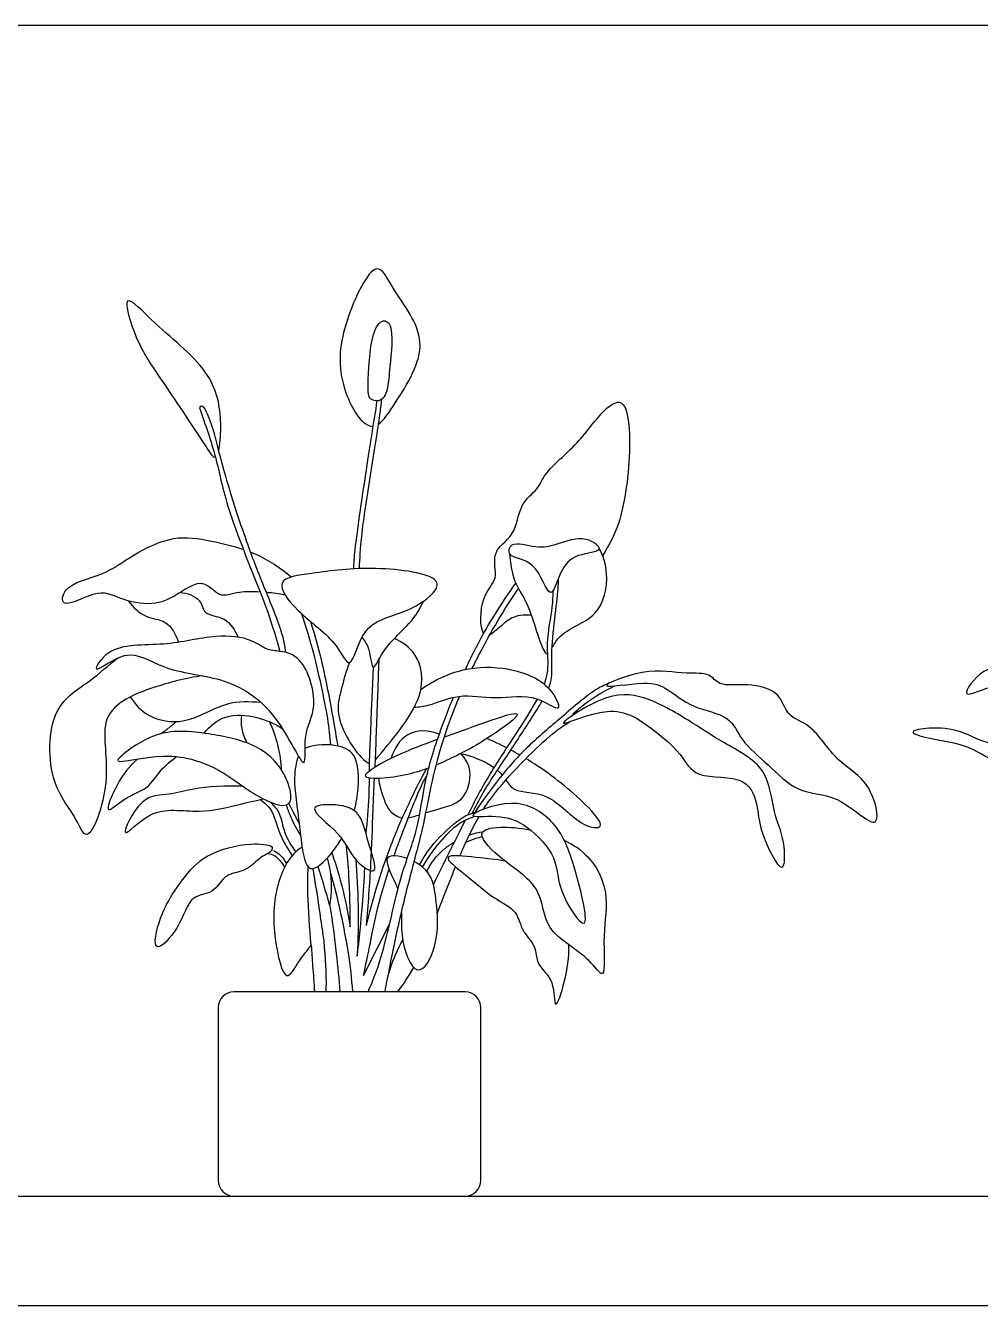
# Model space of a CAD drawing. Header units: millimetres. Extents: x 0.2 to 27.9, y 0.2 to 5.6.
# Drawn here: x 1.547 to 2.911, y 0.156 to 1.984 of the extents above; entities that cross this region are included whole.
import ezdxf

# ---------------------------------------------------------------- set-up
doc = ezdxf.new("R2010")
doc.units = ezdxf.units.MM
for name, color, linetype, true_color in [('AG-DIAGRAM', 7, 'Continuous', 0xfecc66), ('AG-PLANTS', 7, 'Continuous', 0x66ccff), ('X-VPRT', 6, 'Continuous', 0xff00ff)]:
    doc.layers.add(name, color=color, linetype=linetype, true_color=true_color)

msp = doc.modelspace()

# ---------------------------------------------------------------- linework, layer by layer
at = {"layer": 'AG-DIAGRAM'}
msp.add_line((0.5972, 0.3119), (4.9093, 0.3119), dxfattribs=at)
at = {"layer": 'AG-PLANTS'}
msp.add_line((2.0302, 0.6271), (2.0672, 0.7005), dxfattribs=at)
for centre, start, end in [((1.8446, 0.5812), 90, 180), ((2.1754, 0.5812), 0, 90), ((1.8446, 0.3342), 180, 270), ((2.1754, 0.3342), 270, 0)]:
    msp.add_arc(centre, 0.0223, start, end, dxfattribs=at)
for points, knots in [([(2.0509, 1.4143), (2.0589, 1.42), (2.0826, 1.4566), (2.1316, 1.5323), (2.073, 1.6023), (2.0573, 1.6382), (2.0487, 1.6367), (2.0359, 1.6344), (1.9986, 1.5567), (1.9902, 1.4787), (2.0249, 1.4136), (2.0432, 1.411)], [1.688464, 1.688464, 1.688464, 1.688464, 1.967366, 2.527207, 3.064347, 3.41755, 3.41755, 3.41755, 3.946955, 4.506777, 4.997593, 4.997593, 4.997593, 4.997593]), ([(1.823, 1.3767), (1.825, 1.3849), (1.8282, 1.4243), (1.8166, 1.4913), (1.738, 1.5499), (1.6974, 1.5945), (1.693, 1.5907), (1.6884, 1.5868), (1.7062, 1.528), (1.7408, 1.4798), (1.801, 1.3886), (1.8152, 1.3668), (1.8184, 1.3678)], [1.905062, 1.905062, 1.905062, 1.905062, 2.145579, 2.646088, 3.234631, 3.643094, 3.643094, 3.643094, 4.05983, 4.553241, 5.158905, 5.403105, 5.403105, 5.403105, 5.403105]), ([(2.0679, 1.5555), (2.0657, 1.5609), (2.0563, 1.5661), (2.0389, 1.5422), (2.0364, 1.4725), (2.0366, 1.4489), (2.058, 1.4462), (2.0656, 1.4689), (2.0671, 1.4954), (2.0727, 1.5435), (2.0679, 1.5555)], [0, 0, 0, 0, 0.198075, 0.476976, 0.965173, 1.22346, 1.440321, 1.692467, 2.009919, 2.447172, 2.447172, 2.447172, 2.447172]), ([(2.0492, 1.4482), (2.0442, 1.4177), (2.0356, 1.362), (2.0174, 1.2428), (2.0159, 1.2163), (2.0155, 1.2081)], [0, 0, 0, 0, 0.550784, 1.184529, 1.4429, 1.4429, 1.4429, 1.4429]), ([(2.0555, 1.4499), (2.0548, 1.4436), (2.0535, 1.4298), (2.0401, 1.3444), (2.0267, 1.262), (2.0243, 1.2231), (2.0237, 1.2085)], [0, 0, 0, 0, 0.250597, 0.775113, 1.334454, 1.663136, 1.663136, 1.663136, 1.663136]), ([(2.2016, 1.1158), (2.1961, 1.1244), (2.1969, 1.173), (2.2248, 1.1913), (2.2104, 1.2338), (2.2487, 1.2542), (2.2518, 1.3018), (2.28, 1.3207), (2.2884, 1.3471), (2.3382, 1.3865), (2.3698, 1.4345), (2.4051, 1.4566), (2.4141, 1.383), (2.4011, 1.2778), (2.3816, 1.2434), (2.3717, 1.2268)], [0.744005, 0.744005, 0.744005, 0.744005, 1.101969, 1.438569, 1.774138, 2.120508, 2.500553, 2.816328, 3.107424, 3.559249, 4.010094, 4.29666, 4.728684, 5.333325, 5.768796, 5.768796, 5.768796, 5.768796]), ([(1.7959, 1.4373), (1.7982, 1.4439), (1.8062, 1.4333), (1.8164, 1.4041), (1.8319, 1.339), (1.8622, 1.2468), (1.8856, 1.1869), (1.9148, 1.1168), (1.9171, 1.0979), (1.9185, 1.0887)], [0, 0, 0, 0, 0.190358, 0.527531, 1.023285, 1.616484, 2.1165, 2.627288, 2.944957, 2.944957, 2.944957, 2.944957]), ([(1.7959, 1.4373), (1.804, 1.4143), (1.8211, 1.3653), (1.8331, 1.2928), (1.8954, 1.1466), (1.9049, 1.1094), (1.9106, 1.0901)], [0, 0, 0, 0, 0.489296, 0.996722, 1.708269, 2.152475, 2.152475, 2.152475, 2.152475]), ([(1.8822, 1.175), (1.8715, 1.1757), (1.847, 1.1756), (1.824, 1.1644), (1.8014, 1.1966), (1.7647, 1.1716), (1.7344, 1.1548), (1.6858, 1.1614), (1.6534, 1.183), (1.5958, 1.1463), (1.6019, 1.1873), (1.6593, 1.1975), (1.6997, 1.2288), (1.7583, 1.2574), (1.8078, 1.2494), (1.8433, 1.241), (1.8583, 1.236)], [0.244098, 0.244098, 0.244098, 0.244098, 0.462905, 0.767024, 1.073118, 1.421906, 1.765985, 2.151603, 2.509653, 2.910704, 3.160111, 3.583282, 4.004454, 4.454003, 4.876523, 5.209925, 5.209925, 5.209925, 5.209925]), ([(2.2758, 1.2399), (2.2639, 1.2414), (2.2403, 1.2499), (2.2341, 1.2221), (2.278, 1.2242), (2.2968, 1.1539), (2.3105, 1.2073), (2.3316, 1.2301), (2.3788, 1.2321), (2.3454, 1.2579), (2.3075, 1.2432), (2.2876, 1.2385), (2.2758, 1.2399)], [0, 0, 0, 0, 0.331126, 0.543125, 0.884331, 1.275179, 1.594364, 1.938305, 2.254692, 2.530697, 2.895185, 3.221463, 3.221463, 3.221463, 3.221463]), ([(1.8682, 1.2323), (1.8706, 1.2314), (1.8923, 1.2224), (1.9112, 1.2097), (1.9268, 1.1966)], [5.2846669, 5.2846669, 5.2846669, 5.2846669, 5.3379486, 5.7863502, 5.7863502, 5.7863502, 5.7863502]), ([(2.2387, 1.23), (2.2397, 1.2166), (2.2439, 1.1868), (2.2697, 1.1556), (2.2847, 1.0882), (2.2927, 1.0866)], [0, 0, 0, 0, 0.371449, 0.776004, 1.250732, 1.250732, 1.250732, 1.250732]), ([(2.2993, 1.0952), (2.3019, 1.0997), (2.3149, 1.1226), (2.3698, 1.135), (2.3817, 1.2014), (2.3725, 1.2266), (2.3664, 1.2383)], [1.390642, 1.390642, 1.390642, 1.390642, 1.53213, 1.983554, 2.420486, 2.780605, 2.780605, 2.780605, 2.780605]), ([(2.0102, 1.0743), (2.0054, 1.0727), (1.9909, 1.1074), (1.9376, 1.1423), (1.8981, 1.1945), (1.9642, 1.2024), (2.04, 1.2136), (2.1428, 1.1994), (2.1306, 1.1694), (2.0852, 1.1424), (2.0265, 1.1316), (2.0164, 1.0763), (2.0102, 1.0743)], [0, 0, 0, 0, 0.318426, 0.812087, 1.196205, 1.577997, 2.128534, 2.662805, 2.901465, 3.315, 3.758178, 4.159701, 4.159701, 4.159701, 4.159701]), ([(2.2945, 1.0373), (2.2966, 1.0425), (2.3002, 1.0552), (2.2977, 1.0817), (2.3021, 1.1291), (2.3082, 1.1749), (2.3086, 1.1889), (2.3089, 1.1956)], [1.76908, 1.76908, 1.76908, 1.76908, 1.965061, 2.266459, 2.669195, 3.057891, 3.314429, 3.314429, 3.314429, 3.314429]), ([(1.7683, 1.1745), (1.778, 1.1736), (1.7992, 1.1663), (1.8002, 1.1414), (1.8345, 1.1406), (1.8464, 1.1203), (1.8507, 1.1104)], [0, 0, 0, 0, 0.310267, 0.560725, 0.864354, 1.191201, 1.191201, 1.191201, 1.191201]), ([(2.1755, 1.0643), (2.1795, 1.073), (2.2007, 1.1172), (2.2254, 1.1566), (2.2476, 1.1876)], [2.9903659, 2.9903659, 2.9903659, 2.9903659, 3.1384023, 3.7511537, 3.7511537, 3.7511537, 3.7511537]), ([(2.1854, 1.066), (2.1887, 1.0728), (2.2069, 1.1092), (2.231, 1.1502), (2.2514, 1.1801)], [3.1676675, 3.1676675, 3.1676675, 3.1676675, 3.3088975, 3.9053523, 3.9053523, 3.9053523, 3.9053523]), ([(2.3007, 1.177), (2.3004, 1.1691), (2.3003, 1.1533), (2.2896, 1.1008), (2.2952, 1.0692), (2.2904, 1.0502), (2.288, 1.0434)], [0, 0, 0, 0, 0.279573, 0.692264, 1.049966, 1.228884, 1.228884, 1.228884, 1.228884]), ([(1.6937, 1.1623), (1.7007, 1.1535), (1.7175, 1.1364), (1.7496, 1.1367), (1.7623, 1.114), (1.7656, 1.1032)], [0, 0, 0, 0, 0.332075, 0.6403636, 0.9739162, 0.9739162, 0.9739162, 0.9739162]), ([(2.0279, 1.1104), (2.0314, 1.1052), (2.0386, 1.0974), (2.0425, 1.0544), (2.0572, 1.0963), (2.1019, 1.133), (2.1111, 1.1528), (2.1162, 1.1622)], [0, 0, 0, 0, 0.249236, 0.546324, 0.836253, 1.285761, 1.609988, 1.609988, 1.609988, 1.609988]), ([(1.9412, 1.1444), (1.9469, 1.1274), (1.9575, 1.096), (1.98, 0.9936), (1.9816, 0.9692), (1.9827, 0.9564)], [0, 0, 0, 0, 0.419283, 0.994633, 1.349311, 1.349311, 1.349311, 1.349311]), ([(2.2698, 1.1419), (2.2592, 1.1416), (2.2409, 1.1439), (2.2182, 1.1174), (2.2104, 1.1137)], [0, 0, 0, 0, 0.3228509, 0.6093964, 0.6093964, 0.6093964, 0.6093964]), ([(1.9542, 1.133), (1.9601, 1.1143), (1.9708, 1.0783), (1.9863, 0.9956), (1.9909, 0.9686), (1.9931, 0.9549)], [0, 0, 0, 0, 0.439811, 0.957967, 1.327893, 1.327893, 1.327893, 1.327893]), ([(1.9448, 0.9315), (1.9403, 0.93), (1.9053, 1.0106), (1.8297, 1.0556), (1.7451, 1.0603), (1.6939, 1.0999), (1.6362, 1.0495), (1.6671, 1.1031), (1.7464, 1.0956), (1.8154, 1.1154), (1.8695, 1.1093), (1.8903, 1.0919), (1.9113, 1.0907), (1.9454, 1.0833), (1.9677, 1.0093), (1.9424, 0.9759), (1.948, 0.9326), (1.9448, 0.9315)], [0, 0, 0, 0, 0.496563, 1.056976, 1.575315, 2.016698, 2.39749, 2.705261, 3.21499, 3.712362, 4.121559, 4.406506, 4.660615, 4.97889, 5.447648, 5.838219, 6.186097, 6.186097, 6.186097, 6.186097]), ([(2.047, 0.9352), (2.0675, 0.96), (2.1231, 1.0218), (2.1091, 1.0881), (2.0854, 1.1035), (2.0741, 1.1087)], [1.411149, 1.411149, 1.411149, 1.411149, 2.02102, 2.487427, 2.856173, 2.856173, 2.856173, 2.856173]), ([(1.8002, 1.0553), (1.7765, 1.0522), (1.7311, 1.0398), (1.6854, 1.0222), (1.6513, 0.9878), (1.673, 0.9092), (1.6359, 0.8076), (1.619, 0.8572), (1.5792, 0.8996), (1.5788, 1.0121), (1.6403, 1.0461), (1.6651, 1.0704), (1.6787, 1.0807)], [0, 0, 0, 0, 0.484605, 0.884008, 1.24274, 1.772158, 2.280874, 2.576082, 3.02785, 3.599627, 4.05875, 4.468781, 4.468781, 4.468781, 4.468781]), ([(3.1539, 0.9472), (3.1481, 0.9521), (3.1375, 0.9646), (3.1385, 0.9792), (3.1058, 1.0056), (3.0851, 1.0117), (3.0845, 1.0401), (3.0662, 1.0562), (3.0353, 1.06), (3.0097, 1.0832), (2.9639, 1.0969), (2.9608, 1.0707), (2.915, 1.0712), (2.8762, 1.0151), (2.9367, 1.0498), (2.9807, 1.0317), (3.016, 1.0235), (3.0608, 1.0267), (3.0801, 1.0237), (3.0856, 1.0226)], [0, 0, 0, 0, 0.260322, 0.463229, 0.807607, 1.054571, 1.323284, 1.582098, 1.877453, 2.211402, 2.553773, 2.773871, 3.137008, 3.481156, 3.834439, 4.21781, 4.549697, 4.940701, 5.105069, 5.105069, 5.105069, 5.105069]), ([(2.0102, 1.0743), (2.0047, 1.062), (1.9982, 1.0343), (1.9865, 0.9938), (2.0242, 0.9356), (2.0385, 0.9302)], [0, 0, 0, 0, 0.375483, 0.767111, 1.270099, 1.270099, 1.270099, 1.270099]), ([(2.1119, 1.0356), (2.1298, 1.0486), (2.1714, 1.0684), (2.2373, 1.0689), (2.296, 1.0465), (2.3175, 0.9967), (2.2747, 1.0314), (2.219, 1.0197), (2.1673, 1.0312), (2.124, 1.0114), (2.1093, 1.0106), (2.1023, 1.0098)], [0, 0, 0, 0, 0.467416, 0.930086, 1.389125, 1.703938, 2.030956, 2.470978, 2.888663, 3.270597, 3.534584, 3.534584, 3.534584, 3.534584]), ([(2.3772, 1.0412), (2.3756, 1.0441), (2.4357, 1.0686), (2.4879, 1.0565), (2.5248, 1.0609), (2.5381, 1.0386), (2.5792, 1.046), (2.6265, 1.0333), (2.6338, 0.9959), (2.6723, 0.9867), (2.7053, 0.9295), (2.7552, 0.9076), (2.7716, 0.8322), (2.733, 0.8622), (2.6981, 0.8867), (2.6484, 0.8875), (2.609, 0.9288), (2.5686, 0.9611), (2.5546, 1.0002), (2.4993, 1.0076), (2.4639, 1.0384), (2.4352, 1.0488), (2.3788, 1.0384), (2.3772, 1.0412)], [0, 0, 0, 0, 0.422747, 0.878194, 1.201685, 1.457947, 1.816206, 2.202195, 2.52308, 2.860506, 3.311609, 3.748732, 4.153956, 4.456703, 4.846974, 5.235104, 5.66184, 6.073688, 6.420699, 6.831131, 7.21366, 7.55477, 7.969274, 7.969274, 7.969274, 7.969274]), ([(2.3817, 1.0451), (2.3741, 1.0417), (2.358, 1.0352), (2.3085, 0.9919), (2.2624, 0.9535), (2.2254, 0.9115), (2.1997, 0.8765), (2.1889, 0.8601)], [0, 0, 0, 0, 0.285535, 0.743265, 1.194984, 1.64184, 2.019297, 2.019297, 2.019297, 2.019297]), ([(1.6968, 1.0252), (1.7035, 1.0147), (1.7213, 0.9946), (1.7763, 0.9832), (1.8333, 1.0211), (1.8672, 1.0187), (1.8834, 1.0174)], [0, 0, 0, 0, 0.350382, 0.759522, 1.222801, 1.622238, 1.622238, 1.622238, 1.622238]), ([(2.0655, 0.6274), (2.0688, 0.6455), (2.0759, 0.6819), (2.0942, 0.7608), (2.1152, 0.8353), (2.1261, 0.8972), (2.1409, 0.9572), (2.156, 0.9986), (2.1657, 1.0222), (2.1671, 1.0256)], [0, 0, 0, 0, 0.424844, 0.940002, 1.447935, 1.900858, 2.347436, 2.80059, 2.876866, 2.876866, 2.876866, 2.876866]), ([(2.3157, 0.9876), (2.3141, 0.9898), (2.3743, 1.0315), (2.4316, 1.0287), (2.4953, 0.9917), (2.5424, 0.9594), (2.6101, 0.9263), (2.6139, 0.8591), (2.6324, 0.8243), (2.633, 0.7578), (2.5949, 0.8341), (2.5947, 0.8644), (2.5796, 0.9164), (2.5033, 0.9048), (2.4841, 0.9461), (2.4407, 0.9812), (2.3869, 1.0197), (2.3173, 0.9853), (2.3157, 0.9876)], [0, 0, 0, 0, 0.451633, 0.907782, 1.385105, 1.829539, 2.305301, 2.748064, 3.137549, 3.47886, 3.902399, 4.259828, 4.630193, 5.086854, 5.447017, 5.87133, 6.342916, 6.803306, 6.803306, 6.803306, 6.803306]), ([(2.3258, 0.9967), (2.3308, 1.002), (2.3409, 1.0125), (2.3718, 1.0333), (2.3887, 1.0408)], [0, 0, 0, 0, 0.2672036, 0.693226, 0.693226, 0.693226, 0.693226]), ([(2.0368, 0.6035), (2.0435, 0.6203), (2.0577, 0.6524), (2.0824, 0.7734), (2.1084, 0.8332), (2.1171, 0.9089), (2.1361, 0.967), (2.1525, 1.0101), (2.1582, 1.024)], [0, 0, 0, 0, 0.421401, 1.048894, 1.523312, 2.007685, 2.522139, 2.761947, 2.761947, 2.761947, 2.761947]), ([(2.2781, 1.0219), (2.2569, 0.9848), (2.2107, 0.9194), (2.1891, 0.8765), (2.1791, 0.8566)], [1.405057, 1.405057, 1.405057, 1.405057, 2.057056, 2.519926, 2.519926, 2.519926, 2.519926]), ([(2.1855, 0.859), (2.1901, 0.8685), (2.2034, 0.8942), (2.2353, 0.9407), (2.2656, 0.9877), (2.2808, 1.0115), (2.2853, 1.0191)], [0.141767, 0.141767, 0.141767, 0.141767, 0.402497, 0.858935, 1.317377, 1.558911, 1.558911, 1.558911, 1.558911]), ([(1.7398, 0.9723), (1.7442, 0.9752), (1.7527, 0.9814), (1.7591, 0.9869), (1.7622, 0.9898)], [0, 0, 0, 0, 0.2274212, 0.4317798, 0.4317798, 0.4317798, 0.4317798]), ([(1.8022, 0.9732), (1.8103, 0.9833), (1.8314, 1.0021), (1.8785, 0.9978), (1.9029, 0.9872), (1.914, 0.9799)], [0, 0, 0, 0, 0.355934, 0.736903, 1.098773, 1.098773, 1.098773, 1.098773]), ([(1.8557, 0.9989), (1.8548, 0.9927), (1.8547, 0.9797), (1.8598, 0.9657), (1.8634, 0.9594)], [0, 0, 0, 0, 0.2499822, 0.5177972, 0.5177972, 0.5177972, 0.5177972]), ([(1.9129, 0.9205), (1.9125, 0.9319), (1.9095, 0.9547), (1.901, 0.9785), (1.8955, 0.9898)], [0, 0, 0, 0, 0.3350364, 0.686299, 0.686299, 0.686299, 0.686299]), ([(2.1452, 0.9678), (2.1518, 0.9701), (2.1907, 0.9838), (2.2857, 1.0201), (2.1979, 0.9586), (2.1703, 0.9448), (2.1448, 0.9322), (2.1338, 0.9276)], [0.861814, 0.861814, 0.861814, 0.861814, 0.977973, 1.512363, 1.949708, 2.343267, 2.580877, 2.580877, 2.580877, 2.580877]), ([(2.2015, 0.8648), (2.2076, 0.8742), (2.2346, 0.9115), (2.3022, 0.9771), (2.3182, 0.9854), (2.3257, 0.9901)], [1.831829, 1.831829, 1.831829, 1.831829, 2.049035, 2.660528, 2.955513, 2.955513, 2.955513, 2.955513]), ([(1.9233, 0.8728), (1.9163, 0.8655), (1.8716, 0.8842), (1.8289, 0.9218), (1.7527, 0.9507), (1.6642, 0.9248), (1.6982, 0.953), (1.7475, 0.9834), (1.8257, 0.9693), (1.8587, 0.9629), (1.913, 0.9374), (1.9312, 0.881), (1.9233, 0.8728)], [0, 0, 0, 0, 0.386618, 0.839771, 1.37042, 1.831976, 2.091704, 2.542075, 3.039158, 3.376567, 3.819541, 4.25056, 4.25056, 4.25056, 4.25056]), ([(2.1383, 0.9717), (2.1233, 0.9782), (2.0891, 0.9782), (2.0735, 0.9506), (2.0693, 0.9374)], [2.469763, 2.469763, 2.469763, 2.469763, 2.8539971, 3.2277954, 3.2277954, 3.2277954, 3.2277954]), ([(3.0459, 0.9282), (3.0298, 0.9309), (3.0058, 0.9377), (2.971, 0.9589), (2.9267, 0.9528), (2.8839, 0.9786), (2.8429, 0.9822), (2.8042, 0.9757), (2.8422, 0.9638), (2.8959, 0.9586), (2.938, 0.924), (2.9756, 0.947), (2.9989, 0.9218), (3.0193, 0.9168), (3.0257, 0.9153)], [8.920593, 8.920593, 8.920593, 8.920593, 9.272869, 9.611909, 9.96868, 10.348802, 10.717522, 10.98399, 11.248346, 11.672288, 12.05696, 12.377377, 12.712367, 12.86869, 12.86869, 12.86869, 12.86869]), ([(2.0168, 0.8624), (2.0183, 0.8678), (2.0231, 0.8911), (2.0251, 0.9414), (1.9945, 0.9579), (1.9612, 0.9579), (1.9466, 0.952)], [2.198116, 2.198116, 2.198116, 2.198116, 2.3381, 2.775093, 3.085236, 3.479938, 3.479938, 3.479938, 3.479938]), ([(2.1232, 0.9235), (2.1141, 0.9201), (2.0797, 0.9093), (2.0347, 0.9059), (2.0328, 0.9121), (2.0311, 0.918), (2.0796, 0.9441), (2.1155, 0.9573), (2.1358, 0.9645)], [2.65431, 2.65431, 2.65431, 2.65431, 2.837831, 3.282542, 3.282542, 3.282542, 3.706132, 4.086936, 4.086936, 4.086936, 4.086936]), ([(1.7072, 0.9363), (1.6954, 0.9258), (1.6787, 0.9056), (1.6562, 0.8508), (1.6905, 0.8839), (1.7222, 0.8923), (1.7389, 0.9214), (1.7549, 0.9337), (1.7628, 0.9398)], [0, 0, 0, 0, 0.394946, 0.741859, 1.041678, 1.38446, 1.70348, 2.017708, 2.017708, 2.017708, 2.017708]), ([(1.9368, 0.9411), (1.9341, 0.9308), (1.9282, 0.9083), (1.9392, 0.845), (1.9453, 0.7702), (1.9739, 0.7875), (1.9911, 0.8102), (1.9989, 0.8228)], [0, 0, 0, 0, 0.323298, 0.801018, 1.248458, 1.512971, 1.841653, 1.841653, 1.841653, 1.841653]), ([(2.1193, 0.8598), (2.1447, 0.8676), (2.1753, 0.8716), (2.1868, 0.9207), (2.1758, 0.9361), (2.1692, 0.9443)], [0.987181, 0.987181, 0.987181, 0.987181, 1.399784, 1.784205, 2.106936, 2.106936, 2.106936, 2.106936]), ([(2.2334, 0.9063), (2.2372, 0.901), (2.2475, 0.8865), (2.2963, 0.8924), (2.3371, 0.8399), (2.3796, 0.8352), (2.3431, 0.8787), (2.2953, 0.9161), (2.2663, 0.9344), (2.2621, 0.9369)], [0.580496, 0.580496, 0.580496, 0.580496, 0.774446, 1.162942, 1.631247, 1.909985, 2.260514, 2.8106, 2.904641, 2.904641, 2.904641, 2.904641]), ([(2.0341, 0.6985), (2.0385, 0.7165), (2.0486, 0.753), (2.0681, 0.8137), (2.0981, 0.8806), (2.1124, 0.9085), (2.1198, 0.9222)], [0, 0, 0, 0, 0.427404, 0.889494, 1.377654, 1.76965, 1.76965, 1.76965, 1.76965]), ([(2.2213, 0.9203), (2.2224, 0.9194), (2.2248, 0.9171), (2.2269, 0.9148), (2.228, 0.9134)], [0.41413081, 0.41413081, 0.41413081, 0.41413081, 0.44842552, 0.49685022, 0.49685022, 0.49685022, 0.49685022]), ([(1.8575, 0.8975), (1.8341, 0.8983), (1.7874, 0.8957), (1.7529, 0.8839), (1.7111, 0.8867), (1.6751, 0.8082), (1.7286, 0.8722), (1.7935, 0.8558), (1.8543, 0.8724), (1.876, 0.8769), (1.8865, 0.8796)], [0, 0, 0, 0, 0.479796, 0.824582, 1.187414, 1.589127, 1.968957, 2.445278, 2.892954, 3.219331, 3.219331, 3.219331, 3.219331]), ([(2.0337, 0.8296), (2.0358, 0.8475), (2.0378, 0.8729), (2.0384, 0.9004), (2.0385, 0.9091)], [0, 0, 0, 0, 0.4205387, 0.6129704, 0.6129704, 0.6129704, 0.6129704]), ([(2.0341, 0.6985), (2.0368, 0.7278), (2.0413, 0.7873), (2.043, 0.85), (2.045, 0.8933), (2.0457, 0.9085)], [0, 0, 0, 0, 0.538678, 1.043246, 1.308513, 1.308513, 1.308513, 1.308513]), ([(2.0515, 0.9085), (2.0525, 0.8997), (2.0574, 0.8838), (2.0663, 0.8575), (2.0853, 0.8515)], [0, 0, 0, 0, 0.3379608, 0.7223121, 0.7223121, 0.7223121, 0.7223121]), ([(2.0735, 0.7981), (2.0763, 0.8058), (2.09, 0.8425), (2.1124, 0.9008), (2.1181, 0.9078), (2.1202, 0.9112)], [1.2519851, 1.2519851, 1.2519851, 1.2519851, 1.3993767, 1.9266018, 2.1251757, 2.1251757, 2.1251757, 2.1251757]), ([(1.8822, 0.8785), (1.8882, 0.8742), (1.901, 0.8641), (1.9084, 0.8297), (1.9211, 0.8092), (1.9278, 0.7989)], [0, 0, 0, 0, 0.2710609, 0.6038662, 0.9515927, 0.9515927, 0.9515927, 0.9515927]), ([(1.897, 0.8747), (1.9019, 0.8699), (1.9117, 0.8593), (1.9157, 0.8301), (1.9267, 0.8126), (1.9328, 0.8042)], [0, 0, 0, 0, 0.2587848, 0.5637576, 0.8831115, 0.8831115, 0.8831115, 0.8831115]), ([(1.9196, 0.8706), (1.9214, 0.8648), (1.9255, 0.8531), (1.9346, 0.8356), (1.9401, 0.8274)], [0, 0, 0, 0, 0.246153, 0.557345, 0.557345, 0.557345, 0.557345]), ([(1.9233, 0.8728), (1.9252, 0.869), (1.929, 0.8612), (1.935, 0.8496), (1.9381, 0.8437)], [0, 0, 0, 0, 0.2056398, 0.460089, 0.460089, 0.460089, 0.460089]), ([(1.9601, 0.8654), (1.9609, 0.8704), (1.9884, 0.8728), (2.0268, 0.8644), (2.0346, 0.8202), (2.0554, 0.7647), (2.013, 0.7924), (2.0014, 0.8294), (1.9591, 0.8584), (1.9601, 0.8654)], [0, 0, 0, 0, 0.289775, 0.638685, 1.02703, 1.390755, 1.693277, 2.088547, 2.487173, 2.487173, 2.487173, 2.487173]), ([(2.1102, 0.7851), (2.117, 0.7977), (2.1322, 0.8205), (2.1706, 0.855), (2.1862, 0.8594), (2.1937, 0.8615)], [0, 0, 0, 0, 0.374995, 0.777799, 1.054854, 1.054854, 1.054854, 1.054854]), ([(2.1862, 0.856), (2.1859, 0.8598), (2.2485, 0.8857), (2.3045, 0.8477), (2.3288, 0.7992), (2.362, 0.6642), (2.3041, 0.753), (2.3097, 0.7952), (2.2643, 0.8432), (2.2258, 0.8577), (2.1864, 0.853), (2.1862, 0.856)], [0, 0, 0, 0, 0.432953, 0.889634, 1.35357, 1.892187, 2.321198, 2.720066, 3.156284, 3.549812, 3.878718, 3.878718, 3.878718, 3.878718]), ([(2.1144, 0.782), (2.1214, 0.7945), (2.1377, 0.8172), (2.1645, 0.8453), (2.1813, 0.852), (2.1896, 0.8546)], [0, 0, 0, 0, 0.375185, 0.727865, 1.019456, 1.019456, 1.019456, 1.019456]), ([(2.1754, 0.8491), (2.1751, 0.8484), (2.1612, 0.8206), (2.1442, 0.7873), (2.1299, 0.757)], [2.5740647, 2.5740647, 2.5740647, 2.5740647, 2.5890025, 3.1628455, 3.1628455, 3.1628455, 3.1628455]), ([(2.1678, 0.798), (2.1721, 0.8084), (2.1805, 0.8272), (2.1899, 0.8454), (2.1951, 0.8544)], [1.3147722, 1.3147722, 1.3147722, 1.3147722, 1.5394105, 1.7511326, 1.7511326, 1.7511326, 1.7511326]), ([(2.1762, 0.8174), (2.1809, 0.8196), (2.1904, 0.8233), (2.1965, 0.8248), (2.1996, 0.8255)], [0, 0, 0, 0, 0.2243524, 0.4002075, 0.4002075, 0.4002075, 0.4002075]), ([(2.3168, 0.8203), (2.3232, 0.8173), (2.3568, 0.7985), (2.3834, 0.7446), (2.3704, 0.6909), (2.3774, 0.6125), (2.3515, 0.6567), (2.2858, 0.6885), (2.2873, 0.7538), (2.2322, 0.7874), (2.1982, 0.8203), (2.1993, 0.829), (2.2001, 0.8357), (2.2193, 0.8408), (2.2529, 0.8381), (2.2681, 0.8353)], [0.804312, 0.804312, 0.804312, 0.804312, 0.913957, 1.416218, 1.867376, 2.28561, 2.58388, 3.071438, 3.496929, 3.960682, 4.35767, 4.35767, 4.35767, 4.665177, 4.903893, 4.903893, 4.903893, 4.903893]), ([(1.8994, 0.8111), (1.8938, 0.8141), (1.8661, 0.8181), (1.8029, 0.8019), (1.7706, 0.7645), (1.7386, 0.7169), (1.7256, 0.6507), (1.7704, 0.6966), (1.7802, 0.7433), (1.8165, 0.7421), (1.8316, 0.7743), (1.8623, 0.7737), (1.8827, 0.7987), (1.9014, 0.8043), (1.8994, 0.8111)], [0, 0, 0, 0, 0.32794, 0.801784, 1.211753, 1.682198, 2.061262, 2.433938, 2.840612, 3.154042, 3.47944, 3.7858, 4.123518, 4.379468, 4.379468, 4.379468, 4.379468]), ([(1.9423, 0.8105), (1.9245, 0.8), (1.9018, 0.7539), (1.8995, 0.6874), (1.918, 0.6098), (1.9347, 0.6447), (1.9495, 0.6628), (1.9554, 0.6704)], [3.242607, 3.242607, 3.242607, 3.242607, 3.695771, 4.210181, 4.644154, 4.95155, 5.158319, 5.158319, 5.158319, 5.158319]), ([(1.9013, 0.8055), (1.905, 0.8037), (1.912, 0.7992), (1.9177, 0.7912), (1.9198, 0.7869)], [0, 0, 0, 0, 0.200988, 0.417998, 0.417998, 0.417998, 0.417998]), ([(2.0109, 0.6966), (2.0113, 0.7208), (2.0098, 0.7694), (2.0072, 0.7981), (2.0057, 0.8125)], [0, 0, 0, 0, 0.4886029, 0.8655895, 0.8655895, 0.8655895, 0.8655895]), ([(2.1203, 0.7761), (2.1269, 0.7882), (2.1368, 0.8025), (2.1547, 0.8147), (2.1596, 0.8175)], [0, 0, 0, 0, 0.3685795, 0.4926431, 0.4926431, 0.4926431, 0.4926431]), ([(1.8936, 0.8014), (1.8967, 0.8008), (1.9033, 0.7998), (1.9142, 0.7883), (1.917, 0.7814)], [0, 0, 0, 0, 0.1762323, 0.4463841, 0.4463841, 0.4463841, 0.4463841]), ([(1.9819, 0.7266), (1.9851, 0.7446), (1.9845, 0.7713), (1.98, 0.7901), (1.9781, 0.7949)], [5.5762726, 5.5762726, 5.5762726, 5.5762726, 5.9199333, 6.0631216, 6.0631216, 6.0631216, 6.0631216]), ([(1.9847, 0.8026), (1.9918, 0.7822), (2.0034, 0.7406), (2.0087, 0.7113), (2.0109, 0.6966)], [0, 0, 0, 0, 0.4606336, 0.8432057, 0.8432057, 0.8432057, 0.8432057]), ([(2.0189, 0.793), (2.0207, 0.7709), (2.0231, 0.7268), (2.0223, 0.6787), (2.021, 0.6546)], [0, 0, 0, 0, 0.466373, 0.9528174, 0.9528174, 0.9528174, 0.9528174]), ([(2.0924, 0.7941), (2.0804, 0.7985), (2.0687, 0.7997), (2.0649, 0.7953), (2.059, 0.7886), (2.0725, 0.7682), (2.0792, 0.7497)], [2.6881083, 2.6881083, 2.6881083, 2.6881083, 2.9362777, 2.9362777, 2.9362777, 3.3236063, 3.3236063, 3.3236063, 3.3236063]), ([(2.0841, 0.7168), (2.0842, 0.7066), (2.0826, 0.6773), (2.1054, 0.6137), (2.1393, 0.6733), (2.1342, 0.7351), (2.1284, 0.7739), (2.1066, 0.7875), (2.1025, 0.7897)], [0.630559, 0.630559, 0.630559, 0.630559, 0.861795, 1.283814, 1.653153, 2.121031, 2.528605, 2.617996, 2.617996, 2.617996, 2.617996]), ([(2.2323, 0.7905), (2.2185, 0.7931), (2.1962, 0.7947), (2.1333, 0.8028), (2.1811, 0.768), (2.2139, 0.7372), (2.2507, 0.7209), (2.2553, 0.6891), (2.2774, 0.6706), (2.2763, 0.6403), (2.3039, 0.6229), (2.3017, 0.5685), (2.3202, 0.6242), (2.3237, 0.653), (2.3233, 0.6708)], [0, 0, 0, 0, 0.371442, 0.732011, 1.07232, 1.487597, 1.832907, 2.140255, 2.436982, 2.729927, 3.055977, 3.375855, 3.709265, 4.128076, 4.128076, 4.128076, 4.128076]), ([(1.9554, 0.6704), (1.9527, 0.6944), (1.95, 0.7426), (1.9505, 0.7692), (1.9509, 0.7824)], [0, 0, 0, 0, 0.487167, 0.8486187, 0.8486187, 0.8486187, 0.8486187]), ([(1.971, 0.694), (1.9694, 0.706), (1.966, 0.7302), (1.9607, 0.7634), (1.9579, 0.78)], [0, 0, 0, 0, 0.346265, 0.7533228, 0.7533228, 0.7533228, 0.7533228]), ([(1.9819, 0.7266), (1.9793, 0.736), (1.9739, 0.7548), (1.968, 0.7737), (1.965, 0.7831)], [0, 0, 0, 0, 0.3101238, 0.6220948, 0.6220948, 0.6220948, 0.6220948]), ([(2.0147, 0.6035), (2.0132, 0.623), (2.0095, 0.6618), (1.9939, 0.737), (1.983, 0.7737)], [0, 0, 0, 0, 0.438103, 1.051904, 1.051904, 1.051904, 1.051904]), ([(2.021, 0.6546), (2.0239, 0.6787), (2.0287, 0.727), (2.031, 0.7631), (2.032, 0.7811)], [0, 0, 0, 0, 0.4887123, 0.9102429, 0.9102429, 0.9102429, 0.9102429]), ([(2.0302, 0.6271), (2.0331, 0.642), (2.0396, 0.6722), (2.0509, 0.7299), (2.0622, 0.7656), (2.0666, 0.7786)], [0, 0, 0, 0, 0.386522, 0.866728, 1.125677, 1.125677, 1.125677, 1.125677]), ([(2.1353, 0.7154), (2.1406, 0.7288), (2.1498, 0.7531), (2.1579, 0.7737), (2.1614, 0.7824)], [0.8124937, 0.8124937, 0.8124937, 0.8124937, 1.0292919, 1.2061659, 1.2061659, 1.2061659, 1.2061659]), ([(1.9819, 0.7266), (1.9855, 0.7041), (1.9915, 0.6587), (1.9948, 0.6219), (1.9962, 0.6035)], [0, 0, 0, 0, 0.4742359, 0.9005758, 0.9005758, 0.9005758, 0.9005758]), ([(1.971, 0.694), (1.9741, 0.6716), (1.9768, 0.6266), (1.9764, 0.6112), (1.9762, 0.6035)], [0, 0, 0, 0, 0.470761, 0.7460142, 0.7460142, 0.7460142, 0.7460142]), ([(2.0608, 0.6035), (2.0624, 0.615), (2.0673, 0.6378), (2.0789, 0.665), (2.0861, 0.6777)], [0, 0, 0, 0, 0.3376131, 0.7177565, 0.7177565, 0.7177565, 0.7177565]), ([(1.9554, 0.6704), (1.956, 0.6605), (1.9573, 0.6406), (1.9591, 0.6159), (1.96, 0.6035)], [0, 0, 0, 0, 0.3131239, 0.6624945, 0.6624945, 0.6624945, 0.6624945])]:
    msp.add_open_spline(points, degree=3, knots=knots, dxfattribs=at)
for points, degree in [([(1.918, 1.1707), (1.9094, 1.1722), (1.9001, 1.1735), (1.891, 1.1743)], 3), ([(2.0466, 0.9252), (2.0471, 0.9364), (2.0477, 0.9475), (2.0524, 1.0796)], 3), ([(2.0384, 0.9197), (2.0384, 0.9275), (2.0382, 0.9354), (2.0444, 1.0677)], 3), ([(2.2345, 0.9524), (2.2254, 0.9571), (2.2161, 0.9614), (2.2065, 0.9656)], 3), ([(2.1692, 0.9443), (2.1854, 0.9407), (2.2034, 0.9334), (2.2163, 0.9242)], 3), ([(2.2533, 0.9422), (2.249, 0.9446), (2.2448, 0.947), (2.2405, 0.9492)], 3), ([(2.094, 0.8524), (2.0991, 0.8534), (2.1046, 0.855), (2.1102, 0.8568)], 3), ([(2.181, 0.8275), (2.1877, 0.83), (2.1946, 0.8319), (2.2014, 0.833)], 3), ([(2.0791, 0.6035), (2.0872, 0.6153), (2.0943, 0.6251), (2.1017, 0.6386)], 3), ([(2.1754, 0.6035), (2.01, 0.6035), (1.8446, 0.6035)], 2), ([(1.8223, 0.5812), (1.8223, 0.4577), (1.8223, 0.3342)], 2), ([(2.1977, 0.3342), (2.1977, 0.4577), (2.1977, 0.5812)], 2), ([(1.8446, 0.3119), (2.01, 0.3119), (2.1754, 0.3119)], 2)]:
    msp.add_open_spline(points, degree=degree, dxfattribs=at)
at = {"layer": 'X-VPRT'}
msp.add_lwpolyline([(0.1829, 1.9844), (0.1829, 0.1556), (5.3035, 0.1556), (5.3035, 1.9844)], close=True, dxfattribs=at)

doc.saveas('drawing.dxf')
